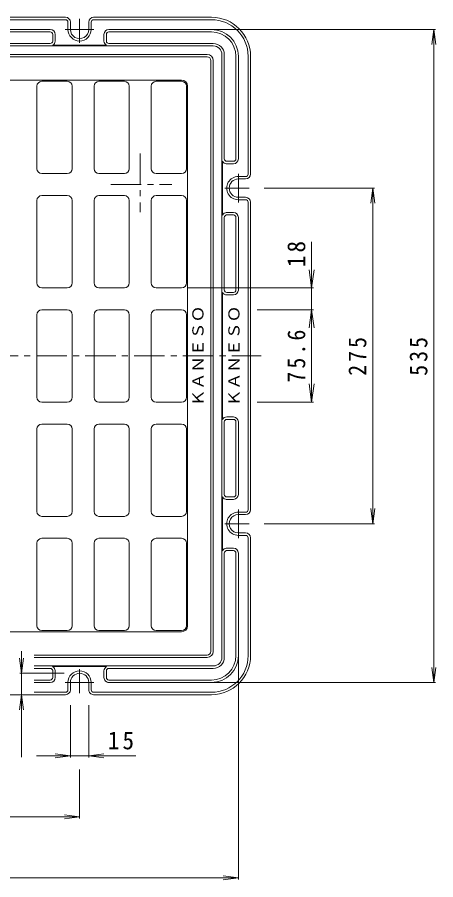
# Model space of a CAD drawing. Units: millimetres, scale not verified. Extents: x -718 to 882, y -674 to 501.
# Drawn here: x -343 to -1, y -284 to 423 of the extents above; entities that cross this region are included whole.
import ezdxf
from ezdxf.enums import TextEntityAlignment as Align

# ---------------------------------------------------------------- set-up
doc = ezdxf.new("R2010")
doc.units = ezdxf.units.MM
doc.header["$LTSCALE"] = 5
doc.linetypes.add('CHAIN1', pattern=[8, 5, -1, 1, -1])
for name, color, linetype, lineweight in [('0-0_通り芯', 3, 'Continuous', 9), ('0-1_躯体', 2, 'Continuous', 9), ('0-2_仕上', 6, 'Continuous', 9), ('0-4_その他', 7, 'Continuous', 9)]:
    doc.layers.add(name, color=color, linetype=linetype, lineweight=lineweight)
doc.styles.add('ＭＳ ゴシック', font='')
doc.styles.get('ＭＳ ゴシック').set_extended_font_data('MS Gothic')

msp = doc.modelspace()

# ---------------------------------------------------------------- linework, layer by layer
at = {"layer": '0-0_通り芯'}
for p, q in [((-187.73, 390.338), (-671.73, 390.338)), ((-184.73, 387.338), (-184.73, -96.662)), ((-208.73, 371.338), (-650.73, 371.338)), ((-302.33, 370.338), (-323.13, 370.338)), ((-255.53, 370.338), (-276.33, 370.338)), ((-208.73, 370.338), (-229.53, 370.338)), ((-327.13, 366.338), (-327.13, 298.738)), ((-298.33, 366.338), (-298.33, 298.738)), ((-280.33, 366.338), (-280.33, 298.738)), ((-251.53, 366.338), (-251.53, 298.738)), ((-233.53, 366.338), (-233.53, 298.738)), ((-204.73, 366.338), (-204.73, 298.738)), ((-203.73, 366.338), (-203.73, -75.662)), ((-302.33, 294.738), (-323.13, 294.738)), ((-255.53, 294.738), (-276.33, 294.738)), ((-208.73, 294.738), (-229.53, 294.738)), ((-302.33, 276.738), (-323.13, 276.738)), ((-255.53, 276.738), (-276.33, 276.738)), ((-208.73, 276.738), (-229.53, 276.738)), ((-327.13, 272.738), (-327.13, 205.138)), ((-298.33, 272.738), (-298.33, 205.138)), ((-280.33, 272.738), (-280.33, 205.138)), ((-251.53, 272.738), (-251.53, 205.138)), ((-233.53, 272.738), (-233.53, 205.138)), ((-204.73, 272.738), (-204.73, 205.138)), ((-302.33, 201.138), (-323.13, 201.138)), ((-255.53, 201.138), (-276.33, 201.138)), ((-208.73, 201.138), (-229.53, 201.138)), ((-327.13, 179.138), (-327.13, 111.538)), ((-302.33, 183.138), (-323.13, 183.138)), ((-298.33, 179.138), (-298.33, 111.538)), ((-280.33, 179.138), (-280.33, 111.538)), ((-255.53, 183.138), (-276.33, 183.138)), ((-251.53, 179.138), (-251.53, 111.538)), ((-233.53, 179.138), (-233.53, 111.538)), ((-208.73, 183.138), (-229.53, 183.138)), ((-204.73, 179.138), (-204.73, 111.538)), ((-302.33, 107.538), (-323.13, 107.538)), ((-255.53, 107.538), (-276.33, 107.538)), ((-208.73, 107.538), (-229.53, 107.538)), ((-327.13, 17.938), (-327.13, 85.538)), ((-302.33, 89.538), (-323.13, 89.538)), ((-298.33, 17.938), (-298.33, 85.538)), ((-280.33, 17.938), (-280.33, 85.538)), ((-255.53, 89.538), (-276.33, 89.538)), ((-251.53, 17.938), (-251.53, 85.538)), ((-233.53, 17.938), (-233.53, 85.538)), ((-208.73, 89.538), (-229.53, 89.538)), ((-204.73, 17.938), (-204.73, 85.538)), ((-302.33, 13.938), (-323.13, 13.938)), ((-255.53, 13.938), (-276.33, 13.938)), ((-208.73, 13.938), (-229.53, 13.938)), ((-302.33, -4.062), (-323.13, -4.062)), ((-255.53, -4.062), (-276.33, -4.062)), ((-208.73, -4.062), (-229.53, -4.062)), ((-327.13, -75.662), (-327.13, -8.062)), ((-298.33, -75.662), (-298.33, -8.062)), ((-280.33, -75.662), (-280.33, -8.062)), ((-251.53, -75.662), (-251.53, -8.062)), ((-233.53, -75.662), (-233.53, -8.062)), ((-204.73, -75.662), (-204.73, -8.062)), ((-208.73, -80.662), (-650.73, -80.662)), ((-302.33, -79.662), (-323.13, -79.662)), ((-255.53, -79.662), (-276.33, -79.662)), ((-208.73, -79.662), (-229.53, -79.662)), ((-187.73, -99.662), (-329.489, -99.662))]:
    msp.add_line(p, q, dxfattribs=at)
at = {"layer": '0-0_通り芯', "linetype": 'CHAIN1'}
msp.add_line((-647.591, 145.338), (-143.426, 145.338), dxfattribs=at)
at = {"layer": '0-0_通り芯'}
for centre, radius, start, end in [((-187.73, 387.338), 3, 0, 90), ((-323.13, 366.338), 4, 90, 180), ((-302.33, 366.338), 4, 0, 90), ((-276.33, 366.338), 4, 90, 180), ((-255.53, 366.338), 4, 0, 90), ((-229.53, 366.338), 4, 90, 180), ((-208.73, 366.338), 5, 0, 90), ((-208.73, 366.338), 4, 0, 90), ((-323.13, 298.738), 4, 180, 270), ((-302.33, 298.738), 4, 270, 0), ((-276.33, 298.738), 4, 180, 270), ((-255.53, 298.738), 4, 270, 0), ((-229.53, 298.738), 4, 180, 270), ((-208.73, 298.738), 4, 270, 0), ((-323.13, 272.738), 4, 90, 180), ((-302.33, 272.738), 4, 0, 90), ((-276.33, 272.738), 4, 90, 180), ((-255.53, 272.738), 4, 0, 90), ((-229.53, 272.738), 4, 90, 180), ((-208.73, 272.738), 4, 0, 90), ((-323.13, 205.138), 4, 180, 270), ((-302.33, 205.138), 4, 270, 0), ((-276.33, 205.138), 4, 180, 270), ((-255.53, 205.138), 4, 270, 0), ((-229.53, 205.138), 4, 180, 270), ((-208.73, 205.138), 4, 270, 0), ((-323.13, 179.138), 4, 90, 180), ((-302.33, 179.138), 4, 0, 90), ((-276.33, 179.138), 4, 90, 180), ((-255.53, 179.138), 4, 0, 90), ((-229.53, 179.138), 4, 90, 180), ((-208.73, 179.138), 4, 0, 90), ((-323.13, 111.538), 4, 180, 270), ((-302.33, 111.538), 4, 270, 0), ((-276.33, 111.538), 4, 180, 270), ((-255.53, 111.538), 4, 270, 0), ((-229.53, 111.538), 4, 180, 270), ((-208.73, 111.538), 4, 270, 0), ((-323.13, 85.538), 4, 90, 180), ((-302.33, 85.538), 4, 0, 90), ((-276.33, 85.538), 4, 90, 180), ((-255.53, 85.538), 4, 0, 90), ((-229.53, 85.538), 4, 90, 180), ((-208.73, 85.538), 4, 0, 90), ((-323.13, 17.938), 4, 180, 270), ((-302.33, 17.938), 4, 270, 0), ((-276.33, 17.938), 4, 180, 270), ((-255.53, 17.938), 4, 270, 0), ((-229.53, 17.938), 4, 180, 270), ((-208.73, 17.938), 4, 270, 0), ((-323.13, -8.062), 4, 90, 180), ((-302.33, -8.062), 4, 0, 90), ((-276.33, -8.062), 4, 90, 180), ((-255.53, -8.062), 4, 0, 90), ((-229.53, -8.062), 4, 90, 180), ((-208.73, -8.062), 4, 0, 90), ((-323.13, -75.662), 4, 180, 270), ((-302.33, -75.662), 4, 270, 0), ((-276.33, -75.662), 4, 180, 270), ((-255.53, -75.662), 4, 270, 0), ((-229.53, -75.662), 4, 180, 270), ((-208.73, -75.662), 4, 270, 0), ((-208.73, -75.662), 5, 270, 0), ((-187.73, -96.662), 3, 270, 0)]:
    msp.add_arc(centre, radius, start, end, dxfattribs=at)
at = {"layer": '0-1_躯体'}
for p, q in [((-303.73, 422.838), (-555.73, 422.838)), ((-303.73, 420.838), (-555.73, 420.838)), ((-301.73, 418.838), (-301.73, 412.838)), ((-299.73, 412.838), (-299.73, 418.838)), ((-284.73, 412.838), (-284.73, 418.838)), ((-282.73, 418.838), (-282.73, 412.838)), ((-280.73, 422.838), (-184.23, 422.838)), ((-280.73, 420.838), (-184.23, 420.838)), ((-316.23, 412.838), (-395.73, 412.838)), ((-395.73, 410.838), (-316.23, 410.838)), ((-268.23, 412.838), (-184.23, 412.838)), ((-184.23, 410.838), (-268.23, 410.838)), ((-314.23, 402.838), (-314.23, 408.838)), ((-312.23, 408.838), (-312.23, 402.838)), ((-272.23, 408.838), (-272.23, 403.338)), ((-270.23, 403.338), (-270.23, 408.838)), ((-676.73, 399.338), (-182.73, 399.338)), ((-316.23, 401.338), (-395.73, 401.338)), ((-270.166, 399.838), (-314.293, 399.838)), ((-268.23, 401.338), (-182.73, 401.338)), ((-187.73, 392.338), (-671.73, 392.338)), ((-175.73, 392.338), (-175.729, 145.338)), ((-173.729, 306.838), (-173.73, 392.338)), ((-164.23, 390.838), (-164.23, 306.838)), ((-162.229, 306.838), (-162.23, 390.838)), ((-154.229, 294.338), (-154.23, 390.838)), ((-152.23, 294.338), (-152.23, 390.838)), ((-182.73, -96.662), (-182.73, 387.338)), ((-175.23, 304.901), (-175.23, 260.774)), ((-172.23, 304.838), (-166.23, 304.838)), ((-166.23, 302.838), (-172.23, 302.838)), ((-156.23, 292.338), (-162.229, 292.338)), ((-162.229, 290.338), (-156.23, 290.338)), ((-162.229, 275.338), (-156.23, 275.338)), ((-156.23, 273.338), (-162.229, 273.338)), ((-154.229, 271.338), (-154.229, 19.338)), ((-152.229, 271.338), (-152.229, 19.338)), ((-166.23, 262.838), (-172.23, 262.838)), ((-173.73, 258.838), (-173.73, 199.338)), ((-172.23, 260.838), (-166.23, 260.838)), ((-164.23, 258.838), (-164.23, 199.338)), ((-162.229, 199.338), (-162.229, 258.838)), ((-175.23, 93.274), (-175.23, 197.402)), ((-171.729, 197.338), (-166.229, 197.338)), ((-171.729, 195.338), (-166.229, 195.338)), ((-175.73, -101.662), (-175.729, 145.338)), ((-171.729, 95.338), (-166.229, 95.338)), ((-171.729, 93.338), (-166.229, 93.338)), ((-173.73, 31.838), (-173.73, 91.338)), ((-164.23, 31.838), (-164.23, 91.338)), ((-162.229, 91.338), (-162.229, 31.838)), ((-175.23, -14.226), (-175.23, 29.901)), ((-172.23, 29.838), (-166.23, 29.838)), ((-166.23, 27.838), (-172.23, 27.838)), ((-156.23, 17.338), (-162.229, 17.338)), ((-162.229, 15.338), (-156.23, 15.338)), ((-162.229, 0.338), (-156.23, 0.338)), ((-156.23, -1.662), (-162.229, -1.662)), ((-154.229, -3.662), (-154.23, -100.162)), ((-152.23, -3.662), (-152.23, -100.162)), ((-166.23, -12.162), (-172.23, -12.162)), ((-173.729, -16.162), (-173.73, -101.662)), ((-172.23, -14.162), (-166.23, -14.162)), ((-164.23, -100.162), (-164.23, -16.162)), ((-162.229, -16.162), (-162.23, -100.162)), ((-187.73, -101.662), (-329.489, -101.662)), ((-329.489, -108.662), (-182.73, -108.662)), ((-316.23, -110.662), (-329.489, -110.662)), ((-270.166, -109.162), (-314.293, -109.162)), ((-314.23, -112.162), (-314.23, -118.162)), ((-312.23, -118.162), (-312.23, -112.162)), ((-272.23, -118.162), (-272.23, -112.662)), ((-270.23, -112.662), (-270.23, -118.162)), ((-268.23, -110.662), (-182.73, -110.662)), ((-329.489, -120.162), (-316.23, -120.162)), ((-316.23, -122.162), (-329.489, -122.162)), ((-301.73, -128.162), (-301.73, -122.162)), ((-299.73, -122.162), (-299.73, -128.162)), ((-284.73, -122.162), (-284.73, -128.162)), ((-282.73, -128.162), (-282.73, -122.162)), ((-184.23, -120.162), (-268.23, -120.162)), ((-268.23, -122.162), (-184.23, -122.162)), ((-303.73, -132.162), (-555.73, -132.162)), ((-303.73, -130.162), (-329.489, -130.162)), ((-280.73, -130.162), (-184.23, -130.162)), ((-280.73, -132.162), (-184.23, -132.162))]:
    msp.add_line(p, q, dxfattribs=at)
at = {"layer": '0-1_躯体', "linetype": 'CHAIN1'}
for p, q in [((-292.23, 401.863), (-292.23, 421.597)), ((-303.983, 412.838), (-280.488, 412.838)), ((-162.229, 271.085), (-162.229, 294.58)), ((-173.204, 282.838), (-153.47, 282.838)), ((-162.229, 19.591), (-162.229, -3.904)), ((-173.204, 7.838), (-153.47, 7.838)), ((-292.23, -111.187), (-292.23, -130.922)), ((-303.983, -122.162), (-280.488, -122.162))]:
    msp.add_line(p, q, dxfattribs=at)
at = {"layer": '0-1_躯体'}
for centre, radius, start, end in [((-303.73, 418.838), 4, 0, 90), ((-303.73, 418.838), 2, 0.00024, 90), ((-280.73, 418.838), 4, 90, 180), ((-280.73, 418.838), 2, 90, 180.00024), ((-184.23, 390.838), 32, 0.00009, 90), ((-184.23, 390.838), 30, 0.00011, 90), ((-316.23, 408.838), 4, 0, 90), ((-316.23, 408.838), 2, 0, 90), ((-292.23, 412.838), 9.5, 180.00032, 0.00032), ((-292.23, 412.838), 7.5, 180.00034, 0.00034), ((-268.23, 408.838), 4, 90, 180), ((-268.23, 408.838), 2, 90, 180), ((-184.23, 390.838), 22, 0.00014, 90), ((-184.23, 390.838), 20, 0.00012, 90), ((-316.23, 403.338), 2, 270, 0), ((-316.23, 403.338), 4, 298.95522, 0), ((-268.23, 403.338), 4, 180, 241.04478), ((-268.23, 403.338), 2, 180.00024, 270), ((-182.73, 392.338), 9, 0.00006, 90), ((-182.73, 392.338), 7, 0.00014, 90), ((-187.73, 387.338), 5, 0, 90), ((-171.73, 306.838), 4, 208.95522, 270), ((-171.73, 306.838), 2, 180, 270), ((-166.23, 306.838), 2, 270, 0), ((-166.23, 306.838), 4, 270, 0), ((-162.229, 282.838), 9.5, 89.99989, 269.99989), ((-162.229, 282.838), 7.5, 89.99994, 269.99994), ((-156.23, 294.338), 2, 269.99976, 0), ((-156.23, 294.338), 4, 270, 0), ((-156.23, 271.338), 4, 0, 90), ((-156.23, 271.338), 2, 0, 89.99976), ((-171.73, 258.838), 4, 90, 151.04478), ((-166.23, 258.838), 4, 0, 90), ((-171.73, 258.838), 2, 90, 180), ((-166.23, 258.838), 2, 0, 90), ((-171.729, 199.338), 2, 180, 270), ((-166.229, 199.338), 2, 270, 0), ((-166.229, 199.338), 4, 270, 0), ((-171.729, 199.338), 4, 208.95004, 270), ((-171.729, 91.338), 4, 90, 151.04996), ((-171.729, 91.338), 2, 90, 180), ((-166.229, 91.338), 4, 0, 90), ((-166.229, 91.338), 2, 0, 90), ((-171.73, 31.838), 4, 208.95522, 270), ((-171.73, 31.838), 2, 180, 270), ((-166.23, 31.838), 2, 270, 0), ((-166.23, 31.838), 4, 270, 0), ((-162.229, 7.838), 9.5, 90.00011, 270.00011), ((-162.229, 7.838), 7.5, 90.00006, 270.00006), ((-156.23, 19.338), 4, 270, 0), ((-156.23, 19.338), 2, 270.00024, 0), ((-156.23, -3.662), 4, 0, 90), ((-156.23, -3.662), 2, 0, 90.00024), ((-171.73, -16.162), 4, 90, 151.04478), ((-166.23, -16.162), 4, 0, 90), ((-171.73, -16.162), 2, 90, 180), ((-166.23, -16.162), 2, 0, 90), ((-187.73, -96.662), 5, 270, 0), ((-184.23, -100.162), 22, 270, 359.99986), ((-184.23, -100.162), 20, 270, 359.99988), ((-184.23, -100.162), 32, 270, 359.99991), ((-184.23, -100.162), 30, 270, 359.99989), ((-182.73, -101.662), 7, 270, 359.99986), ((-182.73, -101.662), 9, 270, 359.99994), ((-316.23, -112.662), 2, 0, 90), ((-316.23, -112.662), 4, 359.99988, 61.04466), ((-292.23, -122.162), 9.5, 359.99979, 179.99979), ((-268.23, -112.662), 4, 118.95509, 179.99988), ((-268.23, -112.662), 2, 90, 179.99976), ((-316.23, -118.162), 2, 270, 0), ((-316.23, -118.162), 4, 269.99988, 359.99988), ((-292.23, -122.162), 7.5, 359.9998, 179.9998), ((-268.23, -118.162), 4, 179.99988, 269.99988), ((-268.23, -118.162), 2, 180, 270), ((-303.73, -128.162), 4, 269.99988, 359.99988), ((-303.73, -128.162), 2, 270, 359.99976), ((-280.73, -128.162), 4, 179.99988, 269.99988), ((-280.73, -128.162), 2, 179.99976, 270)]:
    msp.add_arc(centre, radius, start, end, dxfattribs=at)
at = {"layer": '0-2_仕上', "linetype": 'CHAIN1'}
for p, q in [((-242.53, 311.138), (-242.53, 263.058)), ((-266.716, 285.738), (-216.674, 285.738))]:
    msp.add_line(p, q, dxfattribs=at)
at = {"layer": '0-4_その他'}
for p, q in [((-267.988, 412.838), (-0.73, 412.838)), ((-2.23, 412.838), (-3.861, 400.445)), ((-2.23, -122.162), (-2.23, 412.838)), ((-2.23, 412.838), (-0.598, 400.445)), ((-140.97, 282.838), (-50.73, 282.838)), ((-52.23, 282.838), (-53.861, 270.445)), ((-52.23, 7.838), (-52.23, 282.838)), ((-52.23, 282.838), (-50.598, 270.445)), ((-102.23, 107.538), (-102.23, 238.774)), ((-102.23, 201.138), (-104.187, 216.01)), ((-102.23, 201.138), (-100.272, 216.01)), ((-203.73, 201.138), (-100.73, 201.138)), ((-146.863, 183.138), (-100.73, 183.138)), ((-102.23, 183.138), (-104.187, 168.266)), ((-102.23, 183.138), (-100.272, 168.266)), ((-102.23, 107.538), (-104.187, 122.41)), ((-102.23, 107.538), (-100.272, 122.41)), ((-146.863, 107.538), (-100.73, 107.538)), ((-52.23, 7.838), (-53.861, 20.231)), ((-52.23, 7.838), (-50.598, 20.231)), ((-140.97, 7.838), (-50.73, 7.838)), ((-162.229, -16.404), (-162.229, -283.662)), ((-339.73, -96.493), (-339.73, -183.482)), ((-339.73, -114.662), (-341.361, -102.269)), ((-339.73, -114.662), (-338.098, -102.269)), ((-2.23, -122.162), (-3.861, -109.769)), ((-2.23, -122.162), (-0.598, -109.769)), ((-304.73, -114.662), (-341.23, -114.662)), ((-267.988, -122.162), (-0.73, -122.162)), ((-339.73, -132.162), (-341.361, -144.555)), ((-339.73, -132.162), (-338.098, -144.555)), ((-299.73, -140.662), (-299.73, -183.662)), ((-284.73, -140.662), (-284.73, -183.662)), ((-246.058, -182.162), (-327.398, -182.162)), ((-299.73, -182.162), (-312.123, -180.531)), ((-299.73, -182.162), (-312.123, -183.794)), ((-284.73, -182.162), (-272.337, -180.531)), ((-284.73, -182.162), (-272.337, -183.794)), ((-292.23, -193.575), (-292.23, -233.662)), ((-567.23, -232.162), (-292.23, -232.162)), ((-292.23, -232.162), (-304.623, -230.531)), ((-292.23, -232.162), (-304.623, -233.794)), ((-697.23, -282.162), (-162.229, -282.162)), ((-162.229, -282.162), (-174.623, -280.531)), ((-162.229, -282.162), (-174.623, -283.794))]:
    msp.add_line(p, q, dxfattribs=at)

# ---------------------------------------------------------------- texts
at = {"layer": '0-0_通り芯', "color": 6, "style": 'ＭＳ ゴシック', "width": 1.1}
msp.add_text('ＫＡＮＥＳＯ', height=9.164, rotation=90, dxfattribs=at).set_placement((-187.98, 104.088), align=Align.BOTTOM_LEFT)
at = {"layer": '0-1_躯体', "color": 6, "style": 'ＭＳ ゴシック', "width": 1.1}
msp.add_text('ＫＡＮＥＳＯ', height=9.164, rotation=90, dxfattribs=at).set_placement((-158.479, 104.088), align=Align.BOTTOM_LEFT)
at = {"layer": '0-4_その他', "color": 2, "char_height": 14.66, "attachment_point": 7, "rotation": 90, "style": 'ＭＳ ゴシック'}
for s, insert in [('\\T1.27;\\W0.95;18', (-107.23, 218.052)), ('\\T1.28;\\W0.9;75.6', (-107.23, 123.463)), ('\\T1.27;\\W0.9;275', (-57.23, 129.088)), ('\\T1.27;\\W0.9;535', (-7.23, 129.088))]:
    msp.add_mtext(s, dxfattribs=dict(at, insert=insert))
at = {"layer": '0-4_その他', "color": 2, "insert": (-269.127, -177.162), "char_height": 14.66, "attachment_point": 7, "style": 'ＭＳ ゴシック'}
msp.add_mtext('\\T1.27;\\W0.95;15', dxfattribs=at)

doc.saveas('drawing.dxf')
